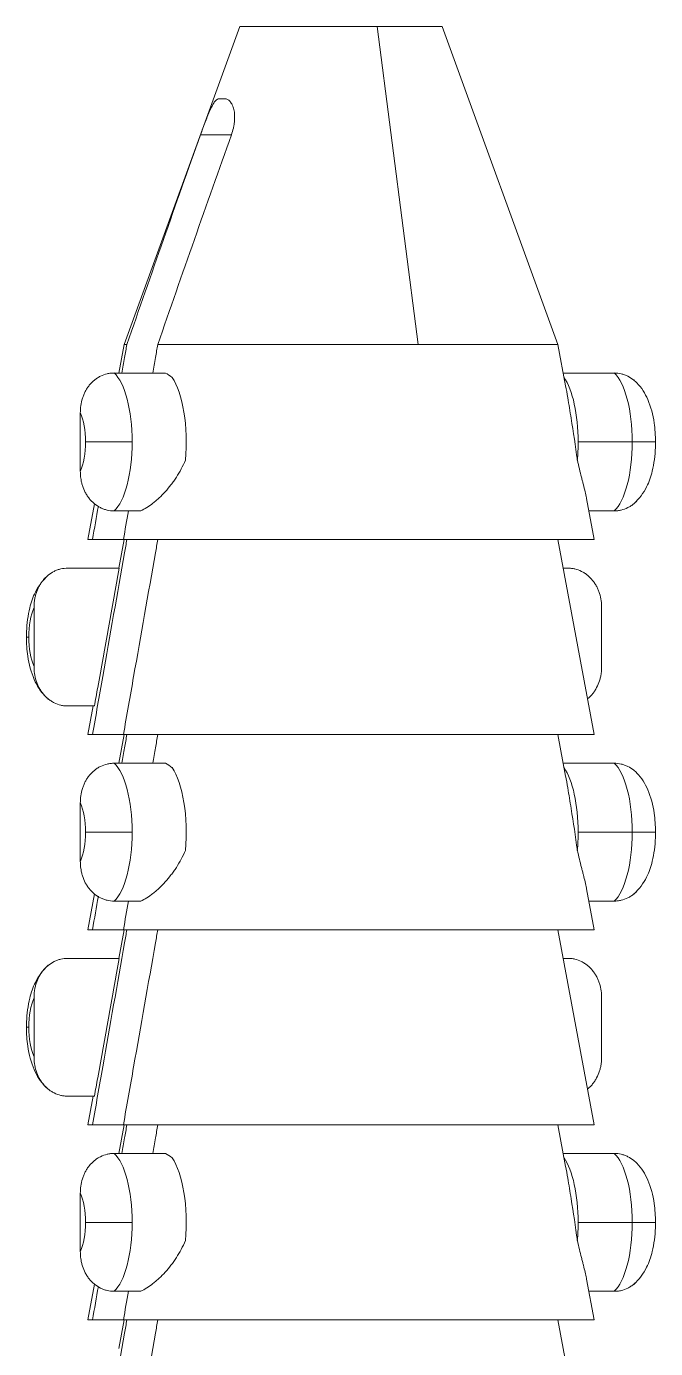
# Model space of a CAD drawing. Header units: millimetres. Extents: x 11618 to 13994, y -5897 to -2537.
# Drawn here: x 12309.88 to 12318.58, y -2753.76 to -2735.47 of the extents above; entities that cross this region are included whole.
import ezdxf

# ---------------------------------------------------------------- set-up
doc = ezdxf.new("R2010")
doc.units = ezdxf.units.MM

msp = doc.modelspace()

# ---------------------------------------------------------------- linework, layer by layer
at = {"linetype": 'Continuous', "lineweight": 18, "extrusion": (-1.22465e-16, -1, 0)}
for p, q in [((12312.826, -2735.466), (12311.226, -2739.866)), ((12314.724, -2735.466), (12312.826, -2735.466)), ((12314.724, -2735.466), (12315.626, -2735.466)), ((12317.226, -2739.866), (12315.626, -2735.466)), ((12312.545, -2736.466), (12312.616, -2736.466)), ((12311.226, -2739.866), (12311.152, -2740.263)), ((12311.265, -2739.866), (12311.226, -2739.866)), ((12315.294, -2739.866), (12311.693, -2739.866)), ((12315.294, -2739.866), (12317.226, -2739.866)), ((12317.332, -2740.441), (12317.226, -2739.866)), ((12311.089, -2740.263), (12311.8, -2740.263)), ((12318.004, -2740.263), (12317.299, -2740.263)), ((12310.621, -2741.616), (12310.621, -2740.816)), ((12317.726, -2742.566), (12317.621, -2742)), ((12310.818, -2742.071), (12310.726, -2742.566)), ((12311.089, -2742.17), (12311.456, -2742.17)), ((12318.004, -2742.17), (12317.653, -2742.17)), ((12310.79, -2742.566), (12310.726, -2742.566)), ((12310.79, -2742.566), (12311.217, -2742.566)), ((12311.226, -2742.566), (12311.152, -2742.963)), ((12317.726, -2742.566), (12311.217, -2742.566)), ((12317.726, -2745.266), (12317.226, -2742.566)), ((12310.448, -2742.963), (12311.159, -2742.963)), ((12317.363, -2742.963), (12317.299, -2742.963)), ((12309.981, -2743.516), (12309.981, -2744.316)), ((12317.83, -2743.516), (12317.83, -2744.316)), ((12310.448, -2744.87), (12310.816, -2744.87)), ((12310.799, -2744.87), (12310.726, -2745.266)), ((12310.79, -2745.266), (12310.726, -2745.266)), ((12310.79, -2745.266), (12311.217, -2745.266)), ((12311.226, -2745.266), (12311.152, -2745.663)), ((12317.726, -2745.266), (12311.217, -2745.266)), ((12317.332, -2745.841), (12317.226, -2745.266)), ((12311.089, -2745.663), (12311.8, -2745.663)), ((12318.004, -2745.663), (12317.299, -2745.663)), ((12310.621, -2747.016), (12310.621, -2746.216)), ((12310.818, -2747.471), (12310.726, -2747.966)), ((12317.726, -2747.966), (12317.621, -2747.4)), ((12311.089, -2747.57), (12311.456, -2747.57)), ((12318.004, -2747.57), (12317.653, -2747.57)), ((12310.79, -2747.966), (12310.726, -2747.966)), ((12310.79, -2747.966), (12311.217, -2747.966)), ((12311.226, -2747.966), (12311.152, -2748.363)), ((12317.726, -2747.966), (12311.217, -2747.966)), ((12317.726, -2750.666), (12317.226, -2747.966)), ((12310.448, -2748.363), (12311.159, -2748.363)), ((12317.363, -2748.363), (12317.299, -2748.363)), ((12309.981, -2748.916), (12309.981, -2749.716)), ((12317.83, -2748.916), (12317.83, -2749.716)), ((12310.448, -2750.27), (12310.816, -2750.27)), ((12310.799, -2750.27), (12310.726, -2750.666)), ((12310.79, -2750.666), (12310.726, -2750.666)), ((12310.79, -2750.666), (12311.217, -2750.666)), ((12311.226, -2750.666), (12311.152, -2751.063)), ((12317.726, -2750.666), (12311.217, -2750.666)), ((12317.332, -2751.241), (12317.226, -2750.666)), ((12311.089, -2751.063), (12311.8, -2751.063)), ((12318.004, -2751.063), (12317.299, -2751.063)), ((12310.621, -2752.416), (12310.621, -2751.616)), ((12317.726, -2753.366), (12317.621, -2752.8)), ((12310.818, -2752.871), (12310.726, -2753.366)), ((12311.089, -2752.97), (12311.456, -2752.97)), ((12318.004, -2752.97), (12317.653, -2752.97)), ((12310.79, -2753.366), (12310.726, -2753.366)), ((12310.79, -2753.366), (12311.217, -2753.366)), ((12311.226, -2753.366), (12311.152, -2753.763)), ((12317.726, -2753.366), (12311.217, -2753.366)), ((12317.726, -2756.066), (12317.226, -2753.366))]:
    msp.add_line(p, q, dxfattribs=at)
at = {"linetype": 'Continuous', "lineweight": 13, "extrusion": (-1.22465e-16, -1, 0)}
for p, q in [((12314.724, -2735.466), (12315.294, -2739.866)), ((12312.283, -2736.966), (12312.71, -2736.966)), ((12311.338, -2741.216), (12310.693, -2741.216)), ((12318.253, -2741.216), (12317.505, -2741.216)), ((12318.253, -2741.216), (12318.575, -2741.216)), ((12309.877, -2743.916), (12309.909, -2743.916)), ((12311.338, -2746.616), (12310.693, -2746.616)), ((12318.253, -2746.616), (12317.505, -2746.616)), ((12318.253, -2746.616), (12318.575, -2746.616)), ((12309.877, -2749.316), (12309.909, -2749.316)), ((12311.338, -2752.016), (12310.693, -2752.016)), ((12318.253, -2752.016), (12317.505, -2752.016)), ((12318.253, -2752.016), (12318.575, -2752.016))]:
    msp.add_line(p, q, dxfattribs=at)
at = {"linetype": 'Continuous', "lineweight": 13}
for centre, major_axis, start_param, end_param in [((12310.982, -2741.216), (0, 1), 4.712389, 5.978493), ((12317.897, -2741.216), (0, -1), 1.570796, 2.8369), ((12310.515, -2741.216), (0, -0.5), 1.570796, 2.498092), ((12310.515, -2741.216), (0, -0.5), 0.643501, 1.570796), ((12310.982, -2741.216), (0, 1), 3.446285, 4.712389), ((12317.897, -2741.216), (0, -1), 0.304693, 1.570796), ((12310.087, -2743.916), (0, -0.5), 3.785094, 4.712389), ((12310.087, -2743.916), (0, -0.5), 4.712389, 5.639684), ((12310.982, -2746.616), (0, 1), 4.712389, 5.978493), ((12317.897, -2746.616), (0, -1), 1.570796, 2.8369), ((12310.515, -2746.616), (0, -0.5), 1.570796, 2.498092), ((12310.515, -2746.616), (0, -0.5), 0.643501, 1.570796), ((12310.982, -2746.616), (0, 1), 3.446285, 4.712389), ((12317.897, -2746.616), (0, -1), 0.304693, 1.570796), ((12310.087, -2749.316), (0, -0.5), 3.785094, 4.712389), ((12310.087, -2749.316), (0, -0.5), 4.712389, 5.639684), ((12310.982, -2752.016), (0, 1), 4.712389, 5.978493), ((12317.897, -2752.016), (0, -1), 1.570796, 2.8369), ((12310.515, -2752.016), (0, -0.5), 1.570796, 2.498092), ((12310.515, -2752.016), (0, -0.5), 0.643501, 1.570796), ((12310.982, -2752.016), (0, 1), 3.446285, 4.712389), ((12317.897, -2752.016), (0, -1), 0.304693, 1.570796)]:
    msp.add_ellipse(centre, major_axis=major_axis, ratio=0.355976, start_param=start_param, end_param=end_param, dxfattribs=at)
at = {"linetype": 'Continuous', "lineweight": 18}
for centre, start_param, end_param in [((12311.729, -2741.216), 4.457766, 5.814651), ((12317.149, -2741.216), 4.712389, 5.814651), ((12317.149, -2741.216), 4.457766, 4.712389), ((12311.729, -2746.616), 4.457766, 5.814651), ((12317.149, -2746.616), 4.712389, 5.814651), ((12317.149, -2746.616), 4.457766, 4.712389), ((12311.729, -2752.016), 4.457766, 5.814651), ((12317.149, -2752.016), 4.712389, 5.814651), ((12317.149, -2752.016), 4.457766, 4.712389)]:
    msp.add_ellipse(centre, major_axis=(0, 1), ratio=0.355976, start_param=start_param, end_param=end_param, dxfattribs=at)
for points, knots in [([(12312.283, -2736.966), (12312.294, -2736.935), (12312.305, -2736.904), (12312.322, -2736.858), (12312.328, -2736.842), (12312.34, -2736.811), (12312.345, -2736.796), (12312.363, -2736.751), (12312.374, -2736.722), (12312.391, -2736.681), (12312.396, -2736.667), (12312.407, -2736.641), (12312.413, -2736.629), (12312.429, -2736.594), (12312.44, -2736.572), (12312.453, -2736.549), (12312.456, -2736.544), (12312.461, -2736.536), (12312.469, -2736.523), (12312.482, -2736.505), (12312.493, -2736.494), (12312.503, -2736.484), (12312.509, -2736.48), (12312.524, -2736.47), (12312.535, -2736.466), (12312.545, -2736.466)], [0, 0, 0, 0, 0.125, 0.125, 0.1875, 0.1875, 0.25, 0.25, 0.375, 0.375, 0.4375, 0.4375, 0.5, 0.5, 0.625, 0.625, 0.65625, 0.65625, 0.6875, 0.75, 0.8125, 0.8125, 0.875, 0.875, 1, 1, 1, 1]), ([(12312.616, -2736.466), (12312.63, -2736.466), (12312.643, -2736.47), (12312.662, -2736.48), (12312.668, -2736.484), (12312.68, -2736.493), (12312.686, -2736.499), (12312.703, -2736.519), (12312.713, -2736.534), (12312.724, -2736.558), (12312.727, -2736.563), (12312.731, -2736.573), (12312.733, -2736.578), (12312.738, -2736.594), (12312.741, -2736.605), (12312.75, -2736.64), (12312.753, -2736.666), (12312.756, -2736.722), (12312.756, -2736.751), (12312.751, -2736.795), (12312.749, -2736.811), (12312.744, -2736.841), (12312.741, -2736.857), (12312.73, -2736.904), (12312.721, -2736.935), (12312.71, -2736.966)], [0, 0, 0, 0, 0.125, 0.125, 0.1875, 0.1875, 0.25, 0.25, 0.375, 0.375, 0.40625, 0.40625, 0.4375, 0.4375, 0.5, 0.5, 0.625, 0.625, 0.75, 0.75, 0.8125, 0.8125, 0.875, 0.875, 1, 1, 1, 1]), ([(12312.283, -2736.966), (12312.111, -2737.449), (12311.94, -2737.932), (12311.602, -2738.899), (12311.433, -2739.382), (12311.265, -2739.866)], [0, 0, 0, 0, 0.5, 0.5, 1, 1, 1, 1]), ([(12312.71, -2736.966), (12312.538, -2737.449), (12312.368, -2737.932), (12312.029, -2738.899), (12311.86, -2739.382), (12311.693, -2739.866)], [0, 0, 0, 0, 0.5, 0.5, 1, 1, 1, 1]), ([(12311.265, -2739.866), (12311.255, -2739.927), (12311.244, -2739.988), (12311.221, -2740.12), (12311.208, -2740.191), (12311.196, -2740.263)], [0, 0, 0, 0, 0.459752, 0.459752, 1, 1, 1, 1]), ([(12311.693, -2739.866), (12311.682, -2739.927), (12311.671, -2739.988), (12311.648, -2740.12), (12311.635, -2740.191), (12311.623, -2740.263)], [0, 0, 0, 0, 0.459752, 0.459752, 1, 1, 1, 1]), ([(12310.621, -2740.816), (12310.621, -2740.747), (12310.63, -2740.679), (12310.656, -2740.596), (12310.662, -2740.58), (12310.675, -2740.548), (12310.689, -2740.517), (12310.706, -2740.488), (12310.72, -2740.466), (12310.725, -2740.459), (12310.735, -2740.446), (12310.74, -2740.439), (12310.767, -2740.406), (12310.791, -2740.382), (12310.829, -2740.351), (12310.843, -2740.341), (12310.863, -2740.327), (12310.871, -2740.323), (12310.885, -2740.315), (12310.892, -2740.311), (12310.929, -2740.293), (12310.96, -2740.282), (12311.007, -2740.27), (12311.023, -2740.267), (12311.056, -2740.264), (12311.072, -2740.263), (12311.089, -2740.263)], [0, 0, 0, 0, 0.25, 0.25, 0.3125, 0.3125, 0.375, 0.4375, 0.4375, 0.46875, 0.46875, 0.5, 0.5, 0.625, 0.625, 0.6875, 0.6875, 0.71875, 0.71875, 0.75, 0.75, 0.875, 0.875, 0.9375, 0.9375, 1, 1, 1, 1]), ([(12318.004, -2740.263), (12318.037, -2740.263), (12318.069, -2740.266), (12318.116, -2740.278), (12318.132, -2740.282), (12318.163, -2740.293), (12318.178, -2740.3), (12318.222, -2740.322), (12318.249, -2740.34), (12318.278, -2740.363), (12318.281, -2740.365), (12318.284, -2740.368)], [0, 0, 0, 0, 0.321117, 0.321117, 0.481676, 0.481676, 0.642235, 0.642235, 0.963352, 0.963352, 1, 1, 1, 1]), ([(12318.575, -2741.216), (12318.575, -2741.126), (12318.56, -2740.919), (12318.489, -2740.638), (12318.373, -2740.45), (12318.29, -2740.372), (12318.275, -2740.359)], [0, 0, 0, 0, 0.265683, 0.628412, 0.938194, 1, 1, 1, 1]), ([(12317.332, -2740.438), (12317.342, -2740.493), (12317.352, -2740.548), (12317.378, -2740.698), (12317.393, -2740.793), (12317.439, -2741.08), (12317.467, -2741.273), (12317.494, -2741.468)], [0, 0, 0, 0, 0.164651, 0.164651, 0.4431, 0.4431, 1, 1, 1, 1]), ([(12318.275, -2742.074), (12318.349, -2742.003), (12318.455, -2741.863), (12318.543, -2741.6), (12318.572, -2741.38), (12318.575, -2741.242), (12318.575, -2741.216)], [0, 0, 0, 0, 0.327084, 0.583022, 0.924325, 1, 1, 1, 1]), ([(12312.074, -2741.468), (12312.056, -2741.51), (12312.037, -2741.551), (12311.995, -2741.629), (12311.973, -2741.667), (12311.937, -2741.722), (12311.925, -2741.74), (12311.9, -2741.775), (12311.888, -2741.792), (12311.849, -2741.843), (12311.822, -2741.874), (12311.768, -2741.935), (12311.74, -2741.963), (12311.698, -2742.003), (12311.684, -2742.015), (12311.655, -2742.04), (12311.64, -2742.052), (12311.597, -2742.086), (12311.569, -2742.106), (12311.512, -2742.142), (12311.484, -2742.157), (12311.456, -2742.17)], [0, 0, 0, 0, 0.125, 0.125, 0.25, 0.25, 0.3125, 0.3125, 0.375, 0.375, 0.5, 0.5, 0.625, 0.625, 0.6875, 0.6875, 0.75, 0.75, 0.875, 0.875, 1, 1, 1, 1]), ([(12317.494, -2741.468), (12317.504, -2741.51), (12317.514, -2741.551), (12317.533, -2741.629), (12317.542, -2741.667), (12317.556, -2741.722), (12317.561, -2741.74), (12317.569, -2741.775), (12317.574, -2741.792), (12317.586, -2741.843), (12317.594, -2741.874), (12317.608, -2741.935), (12317.614, -2741.963), (12317.62, -2741.995), (12317.621, -2742.001), (12317.622, -2742.006)], [0, 0, 0, 0, 0.191612, 0.191612, 0.383225, 0.383225, 0.479031, 0.479031, 0.574837, 0.574837, 0.766449, 0.766449, 0.958061, 0.958061, 1, 1, 1, 1]), ([(12311.089, -2742.17), (12311.056, -2742.17), (12311.024, -2742.167), (12310.976, -2742.155), (12310.961, -2742.151), (12310.93, -2742.14), (12310.915, -2742.133), (12310.871, -2742.111), (12310.843, -2742.093), (12310.811, -2742.067), (12310.804, -2742.062), (12310.792, -2742.05), (12310.774, -2742.033), (12310.746, -2742.002), (12310.726, -2741.975), (12310.707, -2741.946), (12310.698, -2741.931), (12310.674, -2741.886), (12310.661, -2741.854), (12310.646, -2741.805), (12310.641, -2741.788), (12310.634, -2741.754), (12310.631, -2741.737), (12310.624, -2741.686), (12310.621, -2741.651), (12310.621, -2741.616)], [0, 0, 0, 0, 0.125, 0.125, 0.1875, 0.1875, 0.25, 0.25, 0.375, 0.375, 0.40625, 0.40625, 0.4375, 0.5, 0.5625, 0.5625, 0.625, 0.625, 0.75, 0.75, 0.8125, 0.8125, 0.875, 0.875, 1, 1, 1, 1]), ([(12318.315, -2742.037), (12318.302, -2742.049), (12318.29, -2742.061), (12318.263, -2742.082), (12318.25, -2742.092), (12318.229, -2742.105), (12318.222, -2742.11), (12318.207, -2742.118), (12318.2, -2742.122), (12318.163, -2742.14), (12318.133, -2742.151), (12318.085, -2742.163), (12318.069, -2742.166), (12318.037, -2742.169), (12318.02, -2742.17), (12318.004, -2742.17)], [0, 0, 0, 0, 0.148816, 0.148816, 0.29068, 0.29068, 0.361612, 0.361612, 0.432544, 0.432544, 0.716272, 0.716272, 0.858136, 0.858136, 1, 1, 1, 1]), ([(12311.265, -2742.566), (12311.255, -2742.627), (12311.244, -2742.688), (12311.132, -2743.32), (12311.032, -2743.892), (12310.884, -2744.731), (12310.837, -2744.999), (12310.79, -2745.266)], [0, 0, 0, 0, 0.067447, 0.067447, 0.702741, 0.702741, 1, 1, 1, 1]), ([(12311.693, -2742.566), (12311.682, -2742.627), (12311.671, -2742.688), (12311.56, -2743.32), (12311.459, -2743.892), (12311.311, -2744.731), (12311.264, -2744.999), (12311.217, -2745.266)], [0, 0, 0, 0, 0.067447, 0.067447, 0.702741, 0.702741, 1, 1, 1, 1]), ([(12310.176, -2743.059), (12310.103, -2743.13), (12309.996, -2743.27), (12309.909, -2743.533), (12309.879, -2743.753), (12309.877, -2743.891), (12309.877, -2743.916)], [0, 0, 0, 0, 0.327084, 0.583022, 0.924325, 1, 1, 1, 1]), ([(12310.448, -2742.963), (12310.415, -2742.963), (12310.383, -2742.966), (12310.336, -2742.978), (12310.32, -2742.982), (12310.289, -2742.993), (12310.274, -2743), (12310.23, -2743.022), (12310.202, -2743.04), (12310.17, -2743.066), (12310.163, -2743.071), (12310.151, -2743.083), (12310.133, -2743.1), (12310.105, -2743.131), (12310.085, -2743.158), (12310.066, -2743.187), (12310.057, -2743.202), (12310.034, -2743.247), (12310.021, -2743.279), (12310.005, -2743.328), (12310.001, -2743.345), (12309.993, -2743.379), (12309.99, -2743.396), (12309.983, -2743.447), (12309.981, -2743.482), (12309.981, -2743.516)], [0, 0, 0, 0, 0.125, 0.125, 0.1875, 0.1875, 0.25, 0.25, 0.375, 0.375, 0.40625, 0.40625, 0.4375, 0.5, 0.5625, 0.5625, 0.625, 0.625, 0.75, 0.75, 0.8125, 0.8125, 0.875, 0.875, 1, 1, 1, 1]), ([(12311.159, -2742.963), (12311.06, -2743.514), (12310.96, -2744.065), (12310.846, -2744.701), (12310.831, -2744.786), (12310.816, -2744.87)], [0, 0, 0, 0, 0.866606, 0.866606, 1, 1, 1, 1]), ([(12317.83, -2743.516), (12317.83, -2743.447), (12317.822, -2743.379), (12317.796, -2743.296), (12317.79, -2743.28), (12317.777, -2743.248), (12317.762, -2743.217), (12317.745, -2743.188), (12317.731, -2743.166), (12317.727, -2743.159), (12317.717, -2743.146), (12317.711, -2743.139), (12317.685, -2743.106), (12317.661, -2743.082), (12317.623, -2743.051), (12317.609, -2743.041), (12317.588, -2743.027), (12317.581, -2743.023), (12317.567, -2743.015), (12317.559, -2743.011), (12317.523, -2742.993), (12317.492, -2742.982), (12317.444, -2742.97), (12317.428, -2742.967), (12317.396, -2742.964), (12317.379, -2742.963), (12317.363, -2742.963)], [0, 0, 0, 0, 0.25, 0.25, 0.3125, 0.3125, 0.375, 0.4375, 0.4375, 0.46875, 0.46875, 0.5, 0.5, 0.625, 0.625, 0.6875, 0.6875, 0.71875, 0.71875, 0.75, 0.75, 0.875, 0.875, 0.9375, 0.9375, 1, 1, 1, 1]), ([(12309.877, -2743.916), (12309.876, -2744.007), (12309.892, -2744.214), (12309.963, -2744.495), (12310.079, -2744.683), (12310.162, -2744.761), (12310.176, -2744.774)], [0, 0, 0, 0, 0.265683, 0.628412, 0.938194, 1, 1, 1, 1]), ([(12309.981, -2744.316), (12309.981, -2744.386), (12309.989, -2744.454), (12310.015, -2744.537), (12310.021, -2744.553), (12310.034, -2744.585), (12310.049, -2744.616), (12310.066, -2744.645), (12310.08, -2744.667), (12310.084, -2744.674), (12310.094, -2744.687), (12310.1, -2744.694), (12310.126, -2744.727), (12310.15, -2744.751), (12310.188, -2744.782), (12310.202, -2744.792), (12310.223, -2744.805), (12310.23, -2744.81), (12310.244, -2744.818), (12310.252, -2744.822), (12310.288, -2744.84), (12310.319, -2744.851), (12310.366, -2744.863), (12310.383, -2744.866), (12310.415, -2744.869), (12310.431, -2744.87), (12310.448, -2744.87)], [0, 0, 0, 0, 0.25, 0.25, 0.3125, 0.3125, 0.375, 0.4375, 0.4375, 0.46875, 0.46875, 0.5, 0.5, 0.625, 0.625, 0.6875, 0.6875, 0.71875, 0.71875, 0.75, 0.75, 0.875, 0.875, 0.9375, 0.9375, 1, 1, 1, 1]), ([(12317.635, -2744.772), (12317.641, -2744.767), (12317.648, -2744.762), (12317.66, -2744.75), (12317.678, -2744.733), (12317.706, -2744.702), (12317.726, -2744.675), (12317.745, -2744.646), (12317.753, -2744.631), (12317.777, -2744.586), (12317.79, -2744.554), (12317.806, -2744.505), (12317.81, -2744.488), (12317.818, -2744.454), (12317.821, -2744.437), (12317.828, -2744.386), (12317.83, -2744.351), (12317.83, -2744.316)], [0, 0, 0, 0, 0.048883, 0.048883, 0.098942, 0.199059, 0.299177, 0.299177, 0.399294, 0.399294, 0.59953, 0.59953, 0.699647, 0.699647, 0.799765, 0.799765, 1, 1, 1, 1]), ([(12311.265, -2745.266), (12311.255, -2745.327), (12311.244, -2745.388), (12311.221, -2745.52), (12311.208, -2745.591), (12311.196, -2745.663)], [0, 0, 0, 0, 0.459752, 0.459752, 1, 1, 1, 1]), ([(12311.693, -2745.266), (12311.682, -2745.327), (12311.671, -2745.388), (12311.648, -2745.52), (12311.635, -2745.591), (12311.623, -2745.663)], [0, 0, 0, 0, 0.459752, 0.459752, 1, 1, 1, 1]), ([(12310.621, -2746.216), (12310.621, -2746.147), (12310.63, -2746.079), (12310.656, -2745.996), (12310.662, -2745.98), (12310.675, -2745.948), (12310.689, -2745.917), (12310.706, -2745.888), (12310.72, -2745.866), (12310.725, -2745.859), (12310.735, -2745.846), (12310.74, -2745.839), (12310.767, -2745.806), (12310.791, -2745.782), (12310.829, -2745.751), (12310.843, -2745.741), (12310.863, -2745.727), (12310.871, -2745.723), (12310.885, -2745.715), (12310.892, -2745.711), (12310.929, -2745.693), (12310.96, -2745.682), (12311.007, -2745.67), (12311.023, -2745.667), (12311.056, -2745.664), (12311.072, -2745.663), (12311.089, -2745.663)], [0, 0, 0, 0, 0.25, 0.25, 0.3125, 0.3125, 0.375, 0.4375, 0.4375, 0.46875, 0.46875, 0.5, 0.5, 0.625, 0.625, 0.6875, 0.6875, 0.71875, 0.71875, 0.75, 0.75, 0.875, 0.875, 0.9375, 0.9375, 1, 1, 1, 1]), ([(12318.004, -2745.663), (12318.037, -2745.663), (12318.069, -2745.666), (12318.116, -2745.678), (12318.132, -2745.682), (12318.163, -2745.693), (12318.178, -2745.7), (12318.222, -2745.722), (12318.249, -2745.74), (12318.278, -2745.763), (12318.281, -2745.765), (12318.284, -2745.768)], [0, 0, 0, 0, 0.321117, 0.321117, 0.481676, 0.481676, 0.642235, 0.642235, 0.963352, 0.963352, 1, 1, 1, 1]), ([(12317.332, -2745.838), (12317.342, -2745.893), (12317.352, -2745.948), (12317.378, -2746.098), (12317.393, -2746.193), (12317.439, -2746.48), (12317.467, -2746.673), (12317.494, -2746.868)], [0, 0, 0, 0, 0.164651, 0.164651, 0.4431, 0.4431, 1, 1, 1, 1]), ([(12318.575, -2746.616), (12318.575, -2746.526), (12318.56, -2746.319), (12318.489, -2746.038), (12318.373, -2745.85), (12318.29, -2745.772), (12318.275, -2745.759)], [0, 0, 0, 0, 0.265683, 0.628412, 0.938194, 1, 1, 1, 1]), ([(12318.275, -2747.474), (12318.349, -2747.403), (12318.455, -2747.263), (12318.543, -2747), (12318.572, -2746.78), (12318.575, -2746.642), (12318.575, -2746.616)], [0, 0, 0, 0, 0.327084, 0.583022, 0.924325, 1, 1, 1, 1]), ([(12312.074, -2746.868), (12312.056, -2746.91), (12312.037, -2746.951), (12311.995, -2747.029), (12311.973, -2747.067), (12311.937, -2747.122), (12311.925, -2747.14), (12311.9, -2747.175), (12311.888, -2747.192), (12311.849, -2747.243), (12311.822, -2747.274), (12311.768, -2747.335), (12311.74, -2747.363), (12311.698, -2747.403), (12311.684, -2747.415), (12311.655, -2747.44), (12311.64, -2747.452), (12311.597, -2747.486), (12311.569, -2747.506), (12311.512, -2747.542), (12311.484, -2747.557), (12311.456, -2747.57)], [0, 0, 0, 0, 0.125, 0.125, 0.25, 0.25, 0.3125, 0.3125, 0.375, 0.375, 0.5, 0.5, 0.625, 0.625, 0.6875, 0.6875, 0.75, 0.75, 0.875, 0.875, 1, 1, 1, 1]), ([(12317.494, -2746.868), (12317.504, -2746.91), (12317.514, -2746.951), (12317.533, -2747.029), (12317.542, -2747.067), (12317.556, -2747.122), (12317.561, -2747.14), (12317.569, -2747.175), (12317.574, -2747.192), (12317.586, -2747.243), (12317.594, -2747.274), (12317.608, -2747.335), (12317.614, -2747.363), (12317.62, -2747.395), (12317.621, -2747.401), (12317.622, -2747.406)], [0, 0, 0, 0, 0.191612, 0.191612, 0.383225, 0.383225, 0.479031, 0.479031, 0.574837, 0.574837, 0.766449, 0.766449, 0.958061, 0.958061, 1, 1, 1, 1]), ([(12311.089, -2747.57), (12311.056, -2747.57), (12311.024, -2747.567), (12310.976, -2747.555), (12310.961, -2747.551), (12310.93, -2747.54), (12310.915, -2747.533), (12310.871, -2747.511), (12310.843, -2747.493), (12310.811, -2747.467), (12310.804, -2747.462), (12310.792, -2747.45), (12310.774, -2747.433), (12310.746, -2747.402), (12310.726, -2747.375), (12310.707, -2747.346), (12310.698, -2747.331), (12310.674, -2747.286), (12310.661, -2747.254), (12310.646, -2747.205), (12310.641, -2747.188), (12310.634, -2747.154), (12310.631, -2747.137), (12310.624, -2747.086), (12310.621, -2747.051), (12310.621, -2747.016)], [0, 0, 0, 0, 0.125, 0.125, 0.1875, 0.1875, 0.25, 0.25, 0.375, 0.375, 0.40625, 0.40625, 0.4375, 0.5, 0.5625, 0.5625, 0.625, 0.625, 0.75, 0.75, 0.8125, 0.8125, 0.875, 0.875, 1, 1, 1, 1]), ([(12318.315, -2747.437), (12318.302, -2747.449), (12318.29, -2747.461), (12318.263, -2747.482), (12318.25, -2747.492), (12318.229, -2747.505), (12318.222, -2747.51), (12318.207, -2747.518), (12318.2, -2747.522), (12318.163, -2747.54), (12318.133, -2747.551), (12318.085, -2747.563), (12318.069, -2747.566), (12318.037, -2747.569), (12318.02, -2747.57), (12318.004, -2747.57)], [0, 0, 0, 0, 0.148816, 0.148816, 0.29068, 0.29068, 0.361612, 0.361612, 0.432544, 0.432544, 0.716272, 0.716272, 0.858136, 0.858136, 1, 1, 1, 1]), ([(12311.265, -2747.966), (12311.255, -2748.027), (12311.244, -2748.088), (12311.132, -2748.72), (12311.032, -2749.292), (12310.884, -2750.131), (12310.837, -2750.399), (12310.79, -2750.666)], [0, 0, 0, 0, 0.067447, 0.067447, 0.702741, 0.702741, 1, 1, 1, 1]), ([(12311.693, -2747.966), (12311.682, -2748.027), (12311.671, -2748.088), (12311.56, -2748.72), (12311.459, -2749.292), (12311.311, -2750.131), (12311.264, -2750.399), (12311.217, -2750.666)], [0, 0, 0, 0, 0.067447, 0.067447, 0.702741, 0.702741, 1, 1, 1, 1]), ([(12310.448, -2748.363), (12310.415, -2748.363), (12310.383, -2748.366), (12310.336, -2748.378), (12310.32, -2748.382), (12310.289, -2748.393), (12310.274, -2748.4), (12310.23, -2748.422), (12310.202, -2748.44), (12310.17, -2748.466), (12310.163, -2748.471), (12310.151, -2748.483), (12310.133, -2748.5), (12310.105, -2748.531), (12310.085, -2748.558), (12310.066, -2748.587), (12310.057, -2748.602), (12310.034, -2748.647), (12310.021, -2748.679), (12310.005, -2748.728), (12310.001, -2748.745), (12309.993, -2748.779), (12309.99, -2748.796), (12309.983, -2748.847), (12309.981, -2748.882), (12309.981, -2748.916)], [0, 0, 0, 0, 0.125, 0.125, 0.1875, 0.1875, 0.25, 0.25, 0.375, 0.375, 0.40625, 0.40625, 0.4375, 0.5, 0.5625, 0.5625, 0.625, 0.625, 0.75, 0.75, 0.8125, 0.8125, 0.875, 0.875, 1, 1, 1, 1]), ([(12311.159, -2748.363), (12311.06, -2748.914), (12310.96, -2749.465), (12310.846, -2750.101), (12310.831, -2750.186), (12310.816, -2750.27)], [0, 0, 0, 0, 0.866606, 0.866606, 1, 1, 1, 1]), ([(12317.83, -2748.916), (12317.83, -2748.847), (12317.822, -2748.779), (12317.796, -2748.696), (12317.79, -2748.68), (12317.777, -2748.648), (12317.762, -2748.617), (12317.745, -2748.588), (12317.731, -2748.566), (12317.727, -2748.559), (12317.717, -2748.546), (12317.711, -2748.539), (12317.685, -2748.506), (12317.661, -2748.482), (12317.623, -2748.451), (12317.609, -2748.441), (12317.588, -2748.427), (12317.581, -2748.423), (12317.567, -2748.415), (12317.559, -2748.411), (12317.523, -2748.393), (12317.492, -2748.382), (12317.444, -2748.37), (12317.428, -2748.367), (12317.396, -2748.364), (12317.379, -2748.363), (12317.363, -2748.363)], [0, 0, 0, 0, 0.25, 0.25, 0.3125, 0.3125, 0.375, 0.4375, 0.4375, 0.46875, 0.46875, 0.5, 0.5, 0.625, 0.625, 0.6875, 0.6875, 0.71875, 0.71875, 0.75, 0.75, 0.875, 0.875, 0.9375, 0.9375, 1, 1, 1, 1]), ([(12310.176, -2748.459), (12310.103, -2748.53), (12309.996, -2748.67), (12309.909, -2748.933), (12309.879, -2749.153), (12309.877, -2749.291), (12309.877, -2749.316)], [0, 0, 0, 0, 0.327084, 0.583022, 0.924325, 1, 1, 1, 1]), ([(12309.877, -2749.316), (12309.876, -2749.407), (12309.892, -2749.614), (12309.963, -2749.895), (12310.079, -2750.083), (12310.162, -2750.161), (12310.176, -2750.174)], [0, 0, 0, 0, 0.265683, 0.628412, 0.938194, 1, 1, 1, 1]), ([(12309.981, -2749.716), (12309.981, -2749.786), (12309.989, -2749.854), (12310.015, -2749.937), (12310.021, -2749.953), (12310.034, -2749.985), (12310.049, -2750.016), (12310.066, -2750.045), (12310.08, -2750.067), (12310.084, -2750.074), (12310.094, -2750.087), (12310.1, -2750.094), (12310.126, -2750.127), (12310.15, -2750.151), (12310.188, -2750.182), (12310.202, -2750.192), (12310.223, -2750.205), (12310.23, -2750.21), (12310.244, -2750.218), (12310.252, -2750.222), (12310.288, -2750.24), (12310.319, -2750.251), (12310.366, -2750.263), (12310.383, -2750.266), (12310.415, -2750.269), (12310.431, -2750.27), (12310.448, -2750.27)], [0, 0, 0, 0, 0.25, 0.25, 0.3125, 0.3125, 0.375, 0.4375, 0.4375, 0.46875, 0.46875, 0.5, 0.5, 0.625, 0.625, 0.6875, 0.6875, 0.71875, 0.71875, 0.75, 0.75, 0.875, 0.875, 0.9375, 0.9375, 1, 1, 1, 1]), ([(12317.635, -2750.172), (12317.641, -2750.167), (12317.648, -2750.162), (12317.66, -2750.15), (12317.678, -2750.133), (12317.706, -2750.102), (12317.726, -2750.075), (12317.745, -2750.046), (12317.753, -2750.031), (12317.777, -2749.986), (12317.79, -2749.954), (12317.806, -2749.905), (12317.81, -2749.888), (12317.818, -2749.854), (12317.821, -2749.837), (12317.828, -2749.786), (12317.83, -2749.751), (12317.83, -2749.716)], [0, 0, 0, 0, 0.048883, 0.048883, 0.098942, 0.199059, 0.299177, 0.299177, 0.399294, 0.399294, 0.59953, 0.59953, 0.699647, 0.699647, 0.799765, 0.799765, 1, 1, 1, 1]), ([(12311.265, -2750.666), (12311.255, -2750.727), (12311.244, -2750.788), (12311.221, -2750.92), (12311.208, -2750.991), (12311.196, -2751.063)], [0, 0, 0, 0, 0.459752, 0.459752, 1, 1, 1, 1]), ([(12311.693, -2750.666), (12311.682, -2750.727), (12311.671, -2750.788), (12311.648, -2750.92), (12311.635, -2750.991), (12311.623, -2751.063)], [0, 0, 0, 0, 0.459752, 0.459752, 1, 1, 1, 1]), ([(12310.621, -2751.616), (12310.621, -2751.547), (12310.63, -2751.479), (12310.656, -2751.396), (12310.662, -2751.38), (12310.675, -2751.348), (12310.689, -2751.317), (12310.706, -2751.288), (12310.72, -2751.266), (12310.725, -2751.259), (12310.735, -2751.246), (12310.74, -2751.239), (12310.767, -2751.206), (12310.791, -2751.182), (12310.829, -2751.151), (12310.843, -2751.141), (12310.863, -2751.127), (12310.871, -2751.123), (12310.885, -2751.115), (12310.892, -2751.111), (12310.929, -2751.093), (12310.96, -2751.082), (12311.007, -2751.07), (12311.023, -2751.067), (12311.056, -2751.064), (12311.072, -2751.063), (12311.089, -2751.063)], [0, 0, 0, 0, 0.25, 0.25, 0.3125, 0.3125, 0.375, 0.4375, 0.4375, 0.46875, 0.46875, 0.5, 0.5, 0.625, 0.625, 0.6875, 0.6875, 0.71875, 0.71875, 0.75, 0.75, 0.875, 0.875, 0.9375, 0.9375, 1, 1, 1, 1]), ([(12318.004, -2751.063), (12318.037, -2751.063), (12318.069, -2751.066), (12318.116, -2751.078), (12318.132, -2751.082), (12318.163, -2751.093), (12318.178, -2751.1), (12318.222, -2751.122), (12318.249, -2751.14), (12318.278, -2751.163), (12318.281, -2751.165), (12318.284, -2751.168)], [0, 0, 0, 0, 0.321117, 0.321117, 0.481676, 0.481676, 0.642235, 0.642235, 0.963352, 0.963352, 1, 1, 1, 1]), ([(12318.575, -2752.016), (12318.575, -2751.926), (12318.56, -2751.719), (12318.489, -2751.438), (12318.373, -2751.25), (12318.29, -2751.172), (12318.275, -2751.159)], [0, 0, 0, 0, 0.265683, 0.628412, 0.938194, 1, 1, 1, 1]), ([(12317.332, -2751.238), (12317.342, -2751.293), (12317.352, -2751.348), (12317.378, -2751.498), (12317.393, -2751.593), (12317.439, -2751.88), (12317.467, -2752.073), (12317.494, -2752.268)], [0, 0, 0, 0, 0.164651, 0.164651, 0.4431, 0.4431, 1, 1, 1, 1]), ([(12318.275, -2752.874), (12318.349, -2752.803), (12318.455, -2752.663), (12318.543, -2752.4), (12318.572, -2752.18), (12318.575, -2752.042), (12318.575, -2752.016)], [0, 0, 0, 0, 0.327084, 0.583022, 0.924325, 1, 1, 1, 1]), ([(12312.074, -2752.268), (12312.056, -2752.31), (12312.037, -2752.351), (12311.995, -2752.429), (12311.973, -2752.467), (12311.937, -2752.522), (12311.925, -2752.54), (12311.9, -2752.575), (12311.888, -2752.592), (12311.849, -2752.643), (12311.822, -2752.674), (12311.768, -2752.735), (12311.74, -2752.763), (12311.698, -2752.803), (12311.684, -2752.815), (12311.655, -2752.84), (12311.64, -2752.852), (12311.597, -2752.886), (12311.569, -2752.906), (12311.512, -2752.942), (12311.484, -2752.957), (12311.456, -2752.97)], [0, 0, 0, 0, 0.125, 0.125, 0.25, 0.25, 0.3125, 0.3125, 0.375, 0.375, 0.5, 0.5, 0.625, 0.625, 0.6875, 0.6875, 0.75, 0.75, 0.875, 0.875, 1, 1, 1, 1]), ([(12317.494, -2752.268), (12317.504, -2752.31), (12317.514, -2752.351), (12317.533, -2752.429), (12317.542, -2752.467), (12317.556, -2752.522), (12317.561, -2752.54), (12317.569, -2752.575), (12317.574, -2752.592), (12317.586, -2752.643), (12317.594, -2752.674), (12317.608, -2752.735), (12317.614, -2752.763), (12317.62, -2752.795), (12317.621, -2752.801), (12317.622, -2752.806)], [0, 0, 0, 0, 0.191612, 0.191612, 0.383225, 0.383225, 0.479031, 0.479031, 0.574837, 0.574837, 0.766449, 0.766449, 0.958061, 0.958061, 1, 1, 1, 1]), ([(12311.089, -2752.97), (12311.056, -2752.97), (12311.024, -2752.967), (12310.976, -2752.955), (12310.961, -2752.951), (12310.93, -2752.94), (12310.915, -2752.933), (12310.871, -2752.911), (12310.843, -2752.893), (12310.811, -2752.867), (12310.804, -2752.862), (12310.792, -2752.85), (12310.774, -2752.833), (12310.746, -2752.802), (12310.726, -2752.775), (12310.707, -2752.746), (12310.698, -2752.731), (12310.674, -2752.686), (12310.661, -2752.654), (12310.646, -2752.605), (12310.641, -2752.588), (12310.634, -2752.554), (12310.631, -2752.537), (12310.624, -2752.486), (12310.621, -2752.451), (12310.621, -2752.416)], [0, 0, 0, 0, 0.125, 0.125, 0.1875, 0.1875, 0.25, 0.25, 0.375, 0.375, 0.40625, 0.40625, 0.4375, 0.5, 0.5625, 0.5625, 0.625, 0.625, 0.75, 0.75, 0.8125, 0.8125, 0.875, 0.875, 1, 1, 1, 1]), ([(12318.315, -2752.837), (12318.302, -2752.849), (12318.29, -2752.861), (12318.263, -2752.882), (12318.25, -2752.892), (12318.229, -2752.905), (12318.222, -2752.91), (12318.207, -2752.918), (12318.2, -2752.922), (12318.163, -2752.94), (12318.133, -2752.951), (12318.085, -2752.963), (12318.069, -2752.966), (12318.037, -2752.969), (12318.02, -2752.97), (12318.004, -2752.97)], [0, 0, 0, 0, 0.148816, 0.148816, 0.29068, 0.29068, 0.361612, 0.361612, 0.432544, 0.432544, 0.716272, 0.716272, 0.858136, 0.858136, 1, 1, 1, 1]), ([(12311.265, -2753.366), (12311.255, -2753.427), (12311.244, -2753.488), (12311.132, -2754.12), (12311.032, -2754.692), (12310.884, -2755.531), (12310.837, -2755.799), (12310.79, -2756.066)], [0, 0, 0, 0, 0.067447, 0.067447, 0.702741, 0.702741, 1, 1, 1, 1]), ([(12311.693, -2753.366), (12311.682, -2753.427), (12311.671, -2753.488), (12311.56, -2754.12), (12311.459, -2754.692), (12311.311, -2755.531), (12311.264, -2755.799), (12311.217, -2756.066)], [0, 0, 0, 0, 0.067447, 0.067447, 0.702741, 0.702741, 1, 1, 1, 1])]:
    msp.add_open_spline(points, degree=3, knots=knots, dxfattribs=at)
for points in [[(12311.8, -2740.263), (12311.831, -2740.279), (12311.861, -2740.3), (12311.89, -2740.324)], [(12310.871, -2742.103), (12310.844, -2742.257), (12310.817, -2742.412), (12310.79, -2742.566)], [(12311.287, -2742.17), (12311.264, -2742.302), (12311.24, -2742.434), (12311.217, -2742.566)], [(12311.8, -2745.663), (12311.831, -2745.679), (12311.861, -2745.7), (12311.89, -2745.724)], [(12310.871, -2747.503), (12310.844, -2747.657), (12310.817, -2747.812), (12310.79, -2747.966)], [(12311.287, -2747.57), (12311.264, -2747.702), (12311.24, -2747.834), (12311.217, -2747.966)], [(12311.8, -2751.063), (12311.831, -2751.079), (12311.861, -2751.1), (12311.89, -2751.124)], [(12310.871, -2752.903), (12310.844, -2753.057), (12310.817, -2753.212), (12310.79, -2753.366)], [(12311.287, -2752.97), (12311.264, -2753.102), (12311.24, -2753.234), (12311.217, -2753.366)]]:
    msp.add_open_spline(points, degree=3, dxfattribs=at)

doc.saveas('drawing.dxf')
